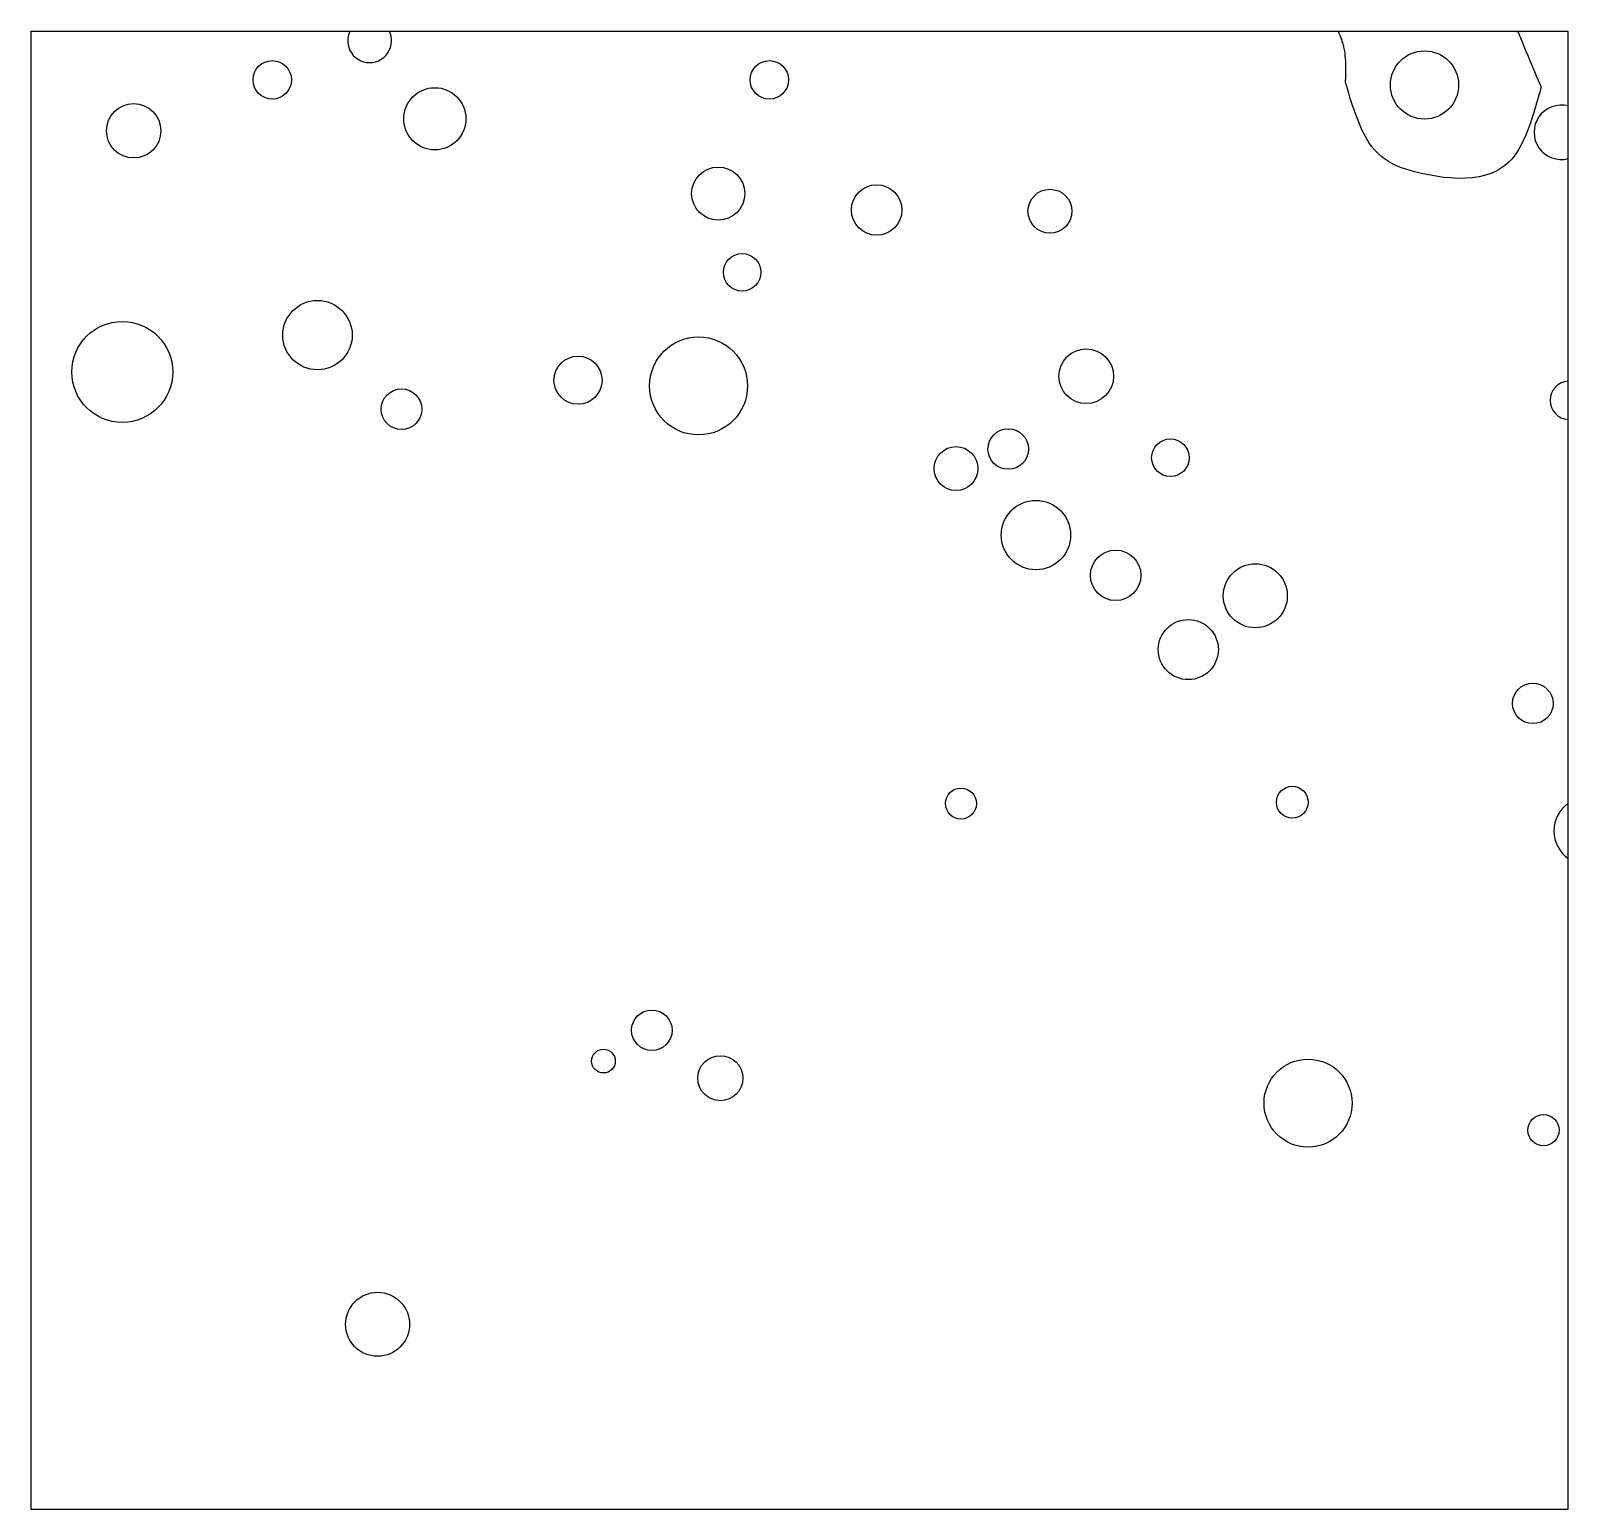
# Model space of a CAD drawing. Extents: x 8.03 to 9.06, y 4.56 to 5.54.
import ezdxf

# ---------------------------------------------------------------- set-up
doc = ezdxf.new("R2010")
doc.units = 0
doc.layers.add('LAYER1', color=7, linetype='CONTINUOUS')
doc.layers.add('LAYER12', color=5, linetype='CONTINUOUS')

msp = doc.modelspace()

# ---------------------------------------------------------------- linework, layer by layer
at = {"layer": 'LAYER1', "color": 7, "linetype": 'CONTINUOUS'}
for points in [[(8.9051, 5.535), (8.9049, 5.5355), (8.9047, 5.536), (8.9045, 5.5365), (8.9043, 5.537), (8.9041, 5.5374), (8.9039, 5.5379), (8.9038, 5.5383), (8.9036, 5.5387), (8.9035, 5.539), (8.9034, 5.5393), (8.9032, 5.5396), (8.9032, 5.5398), (8.9031, 5.5399), (8.9031, 5.54), (8.903, 5.5401), (8.903, 5.5402), (8.903, 5.5402), (8.903, 5.5402), (8.903, 5.5401), (8.903, 5.5401), (8.9031, 5.54), (8.9031, 5.54), (8.9031, 5.5399), (8.9032, 5.5398)], [(8.9032, 5.5398), (8.9032, 5.5398), (8.9032, 5.5398), (8.9032, 5.5398), (8.9032, 5.5398), (8.9032, 5.5398), (8.9032, 5.5398), (8.9032, 5.5398), (8.9032, 5.5398), (8.9032, 5.5398), (8.9032, 5.5398), (8.9032, 5.5398), (8.9032, 5.5398), (8.9032, 5.5398), (8.9032, 5.5398), (8.9032, 5.5398), (8.9032, 5.5398), (8.9032, 5.5398), (8.9032, 5.5398), (8.9032, 5.5398), (8.9032, 5.5398), (8.9032, 5.5398), (8.9032, 5.5398), (8.9032, 5.5398), (8.9032, 5.5398)], [(8.9032, 5.5398), (8.9032, 5.5398), (8.9032, 5.5398), (8.9032, 5.5398), (8.9032, 5.5398), (8.9032, 5.5398), (8.9032, 5.5398), (8.9032, 5.5398), (8.9032, 5.5398), (8.9032, 5.5398), (8.9032, 5.5398), (8.9032, 5.5398), (8.9032, 5.5398), (8.9032, 5.5398), (8.9032, 5.5398), (8.9032, 5.5398), (8.9032, 5.5398), (8.9032, 5.5398), (8.9032, 5.5398), (8.9032, 5.5398), (8.9032, 5.5398), (8.9032, 5.5398), (8.9032, 5.5398), (8.9032, 5.5398), (8.9032, 5.5398)], [(9.0227, 5.5398), (9.0227, 5.5398), (9.0227, 5.5398), (9.0227, 5.5398), (9.0227, 5.5398), (9.0227, 5.5398), (9.0227, 5.5398), (9.0227, 5.5398), (9.0227, 5.5398), (9.0227, 5.5398), (9.0227, 5.5398), (9.0227, 5.5398), (9.0227, 5.5398), (9.0223, 5.5398), (9.0221, 5.5398), (9.0219, 5.5398), (9.0218, 5.5398), (9.0218, 5.5398), (9.0218, 5.5398), (9.0219, 5.5398), (9.022, 5.5398), (9.0221, 5.5398), (9.0223, 5.5398), (9.0225, 5.5398), (9.0227, 5.5398)], [(9.0227, 5.5398), (9.0227, 5.5398), (9.0227, 5.5398), (9.0227, 5.5398), (9.0227, 5.5398), (9.0227, 5.5398), (9.0227, 5.5398), (9.0227, 5.5398), (9.0227, 5.5398), (9.0227, 5.5398), (9.0227, 5.5398), (9.0227, 5.5398), (9.0227, 5.5398), (9.0227, 5.5398), (9.0227, 5.5398), (9.0227, 5.5398), (9.0227, 5.5398), (9.0227, 5.5398), (9.0227, 5.5398), (9.0227, 5.5398), (9.0227, 5.5398), (9.0227, 5.5398), (9.0227, 5.5398), (9.0227, 5.5398), (9.0227, 5.5398)], [(9.0227, 5.5398), (9.0229, 5.5393), (9.0231, 5.5388), (9.0233, 5.5383), (9.0235, 5.5378), (9.0237, 5.5374), (9.0238, 5.5369), (9.024, 5.5365), (9.0242, 5.5361), (9.0243, 5.5358), (9.0244, 5.5355), (9.0245, 5.5352), (9.0246, 5.535), (9.0247, 5.5349), (9.0247, 5.5348), (9.0247, 5.5347), (9.0248, 5.5346), (9.0248, 5.5346), (9.0248, 5.5346), (9.0247, 5.5347), (9.0247, 5.5347), (9.0247, 5.5348), (9.0247, 5.5349), (9.0246, 5.5349), (9.0246, 5.535)], [(9.0246, 5.535), (9.0262, 5.531), (9.0278, 5.5271), (9.0294, 5.5233), (9.0309, 5.5197), (9.0323, 5.5162), (9.0336, 5.5131), (9.0348, 5.5102), (9.0358, 5.5078), (9.0367, 5.5057), (9.0374, 5.5042), (9.0379, 5.5032), (9.0382, 5.5027), (9.0382, 5.5027), (9.0383, 5.5027), (9.0383, 5.5027), (9.0383, 5.5027), (9.0383, 5.5027), (9.0383, 5.5028), (9.0383, 5.5028), (9.0383, 5.5028), (9.0383, 5.5028), (9.0383, 5.5028), (9.0382, 5.5028), (9.0382, 5.5027), (9.038, 5.5022), (9.0377, 5.501), (9.0372, 5.4994), (9.0366, 5.4973), (9.0359, 5.4948), (9.0351, 5.4919), (9.0342, 5.4889), (9.0332, 5.4857), (9.0322, 5.4824), (9.0311, 5.479), (9.0299, 5.4757), (9.0286, 5.4725), (9.0274, 5.4695), (9.026, 5.4666), (9.0246, 5.4639), (9.0232, 5.4614), (9.0217, 5.459), (9.0201, 5.4568), (9.0185, 5.4548), (9.0168, 5.453), (9.015, 5.4513), (9.0131, 5.4498), (9.0111, 5.4484), (9.009, 5.4472), (9.0052, 5.4454), (9.0011, 5.444), (8.9968, 5.443), (8.9922, 5.4423), (8.9876, 5.442), (8.9828, 5.4419), (8.9779, 5.4422), (8.9731, 5.4426), (8.9682, 5.4433), (8.9633, 5.4442), (8.9585, 5.4452), (8.9539, 5.4463), (8.9509, 5.4472), (8.948, 5.448), (8.9452, 5.449), (8.9424, 5.4501), (8.9397, 5.4514), (8.9371, 5.4528), (8.9346, 5.4544), (8.9322, 5.4562), (8.9299, 5.4582), (8.9277, 5.4605), (8.9255, 5.463), (8.9235, 5.4659), (8.9212, 5.4697), (8.9191, 5.4738), (8.9172, 5.4782), (8.9154, 5.4826), (8.9138, 5.487), (8.9124, 5.4912), (8.9111, 5.4951), (8.9101, 5.4986), (8.9092, 5.5015), (8.9085, 5.5038), (8.9081, 5.5052), (8.9079, 5.5058), (8.9079, 5.5058), (8.9079, 5.5058), (8.9079, 5.5057), (8.9078, 5.5057), (8.9078, 5.5057), (8.9078, 5.5057), (8.9078, 5.5057), (8.9079, 5.5057), (8.9079, 5.5057), (8.9079, 5.5057), (8.9079, 5.5057), (8.9079, 5.5058), (8.9079, 5.5063), (8.908, 5.5071), (8.9081, 5.5083), (8.9081, 5.5098), (8.9082, 5.5115), (8.9082, 5.5133), (8.9082, 5.5154), (8.9082, 5.5175), (8.9081, 5.5196), (8.908, 5.5218), (8.9078, 5.5238), (8.9076, 5.5258), (8.9074, 5.5267), (8.9073, 5.5276), (8.9071, 5.5284), (8.9069, 5.5292), (8.9067, 5.53), (8.9065, 5.5307), (8.9063, 5.5315), (8.9061, 5.5322), (8.9058, 5.5329), (8.9056, 5.5336), (8.9054, 5.5343), (8.9051, 5.535)], [(8.033, 4.5561), (8.034, 4.5561)], [(8.034, 4.5561), (9.0561, 4.5561)]]:
    msp.add_lwpolyline(points, dxfattribs=at)
for centre, radius in [((8.9605, 5.5041), 0.0227), ((8.1937, 5.5075), 0.0128), ((8.5245, 5.5075), 0.0128), ((8.3019, 5.4816), 0.0207), ((8.1015, 5.4736), 0.0181), ((8.4905, 5.4318), 0.0177), ((8.5959, 5.4209), 0.0168), ((8.7112, 5.4201), 0.0146), ((8.5064, 5.3794), 0.0125), ((8.2238, 5.3376), 0.0231), ((8.0939, 5.3131), 0.0336), ((8.4774, 5.3038), 0.0326), ((8.3972, 5.3076), 0.016), ((8.7354, 5.3102), 0.0182), ((8.2797, 5.2883), 0.0135), ((8.6835, 5.2618), 0.0135), ((8.6487, 5.2488), 0.0146), ((8.7914, 5.256), 0.0125), ((8.7019, 5.2045), 0.0231), ((8.755, 5.1777), 0.0168), ((8.8479, 5.1641), 0.0213), ((8.8033, 5.1283), 0.02), ((9.0326, 5.0925), 0.0135), ((8.652, 5.0258), 0.0103), ((8.8725, 5.0267), 0.0106), ((8.4463, 4.8749), 0.0135), ((8.4141, 4.8544), 0.0079), ((8.4919, 4.843), 0.015), ((8.883, 4.8264), 0.0293), ((9.0397, 4.8084), 0.0104), ((8.2638, 4.6792), 0.0213)]:
    msp.add_circle(centre, radius, dxfattribs=at)
for centre, radius, start, end in [((8.2585, 5.5336), 0.0146, 154.7714, 174.3605), ((8.2585, 5.5336), 0.0146, 5.6384, 25.2255), ((8.2585, 5.5336), 0.0146, 174.3609, -58.1772), ((8.2585, 5.5336), 0.0146, -58.1784, 5.6377), ((9.0515, 5.4726), 0.0181, 75.3261, -75.3258), ((9.0569, 5.2942), 0.0128, 93.7524, -93.7523), ((9.0692, 5.0076), 0.0226, 125.2829, -125.2822)]:
    msp.add_arc(centre, radius, start, end, dxfattribs=at)
at = {"layer": 'LAYER12', "color": 5, "linetype": 'CONTINUOUS'}
for points in [[(8.033, 5.54), (8.033, 5.5398)], [(8.033, 5.5398), (8.033, 5.54)], [(8.034, 5.5398), (8.033, 5.5398)], [(8.033, 5.5398), (8.033, 5.5398)], [(8.033, 5.5398), (8.033, 5.535)], [(8.033, 5.5398), (8.033, 5.5398)], [(8.034, 5.5398), (8.034, 5.5398)], [(9.0561, 5.5398), (8.034, 5.5398)], [(9.0561, 5.5398), (9.0561, 5.5398)], [(9.0561, 5.535), (9.0561, 5.5398)], [(8.033, 5.535), (8.033, 4.5561)], [(9.0561, 4.5561), (9.0561, 5.535)], [(8.033, 4.5561), (8.033, 4.5561)], [(8.033, 4.5561), (8.034, 4.5561)], [(8.033, 4.5561), (8.033, 4.5561)], [(8.034, 4.5561), (9.0561, 4.5561)]]:
    msp.add_lwpolyline(points, dxfattribs=at)

doc.saveas('drawing.dxf')
